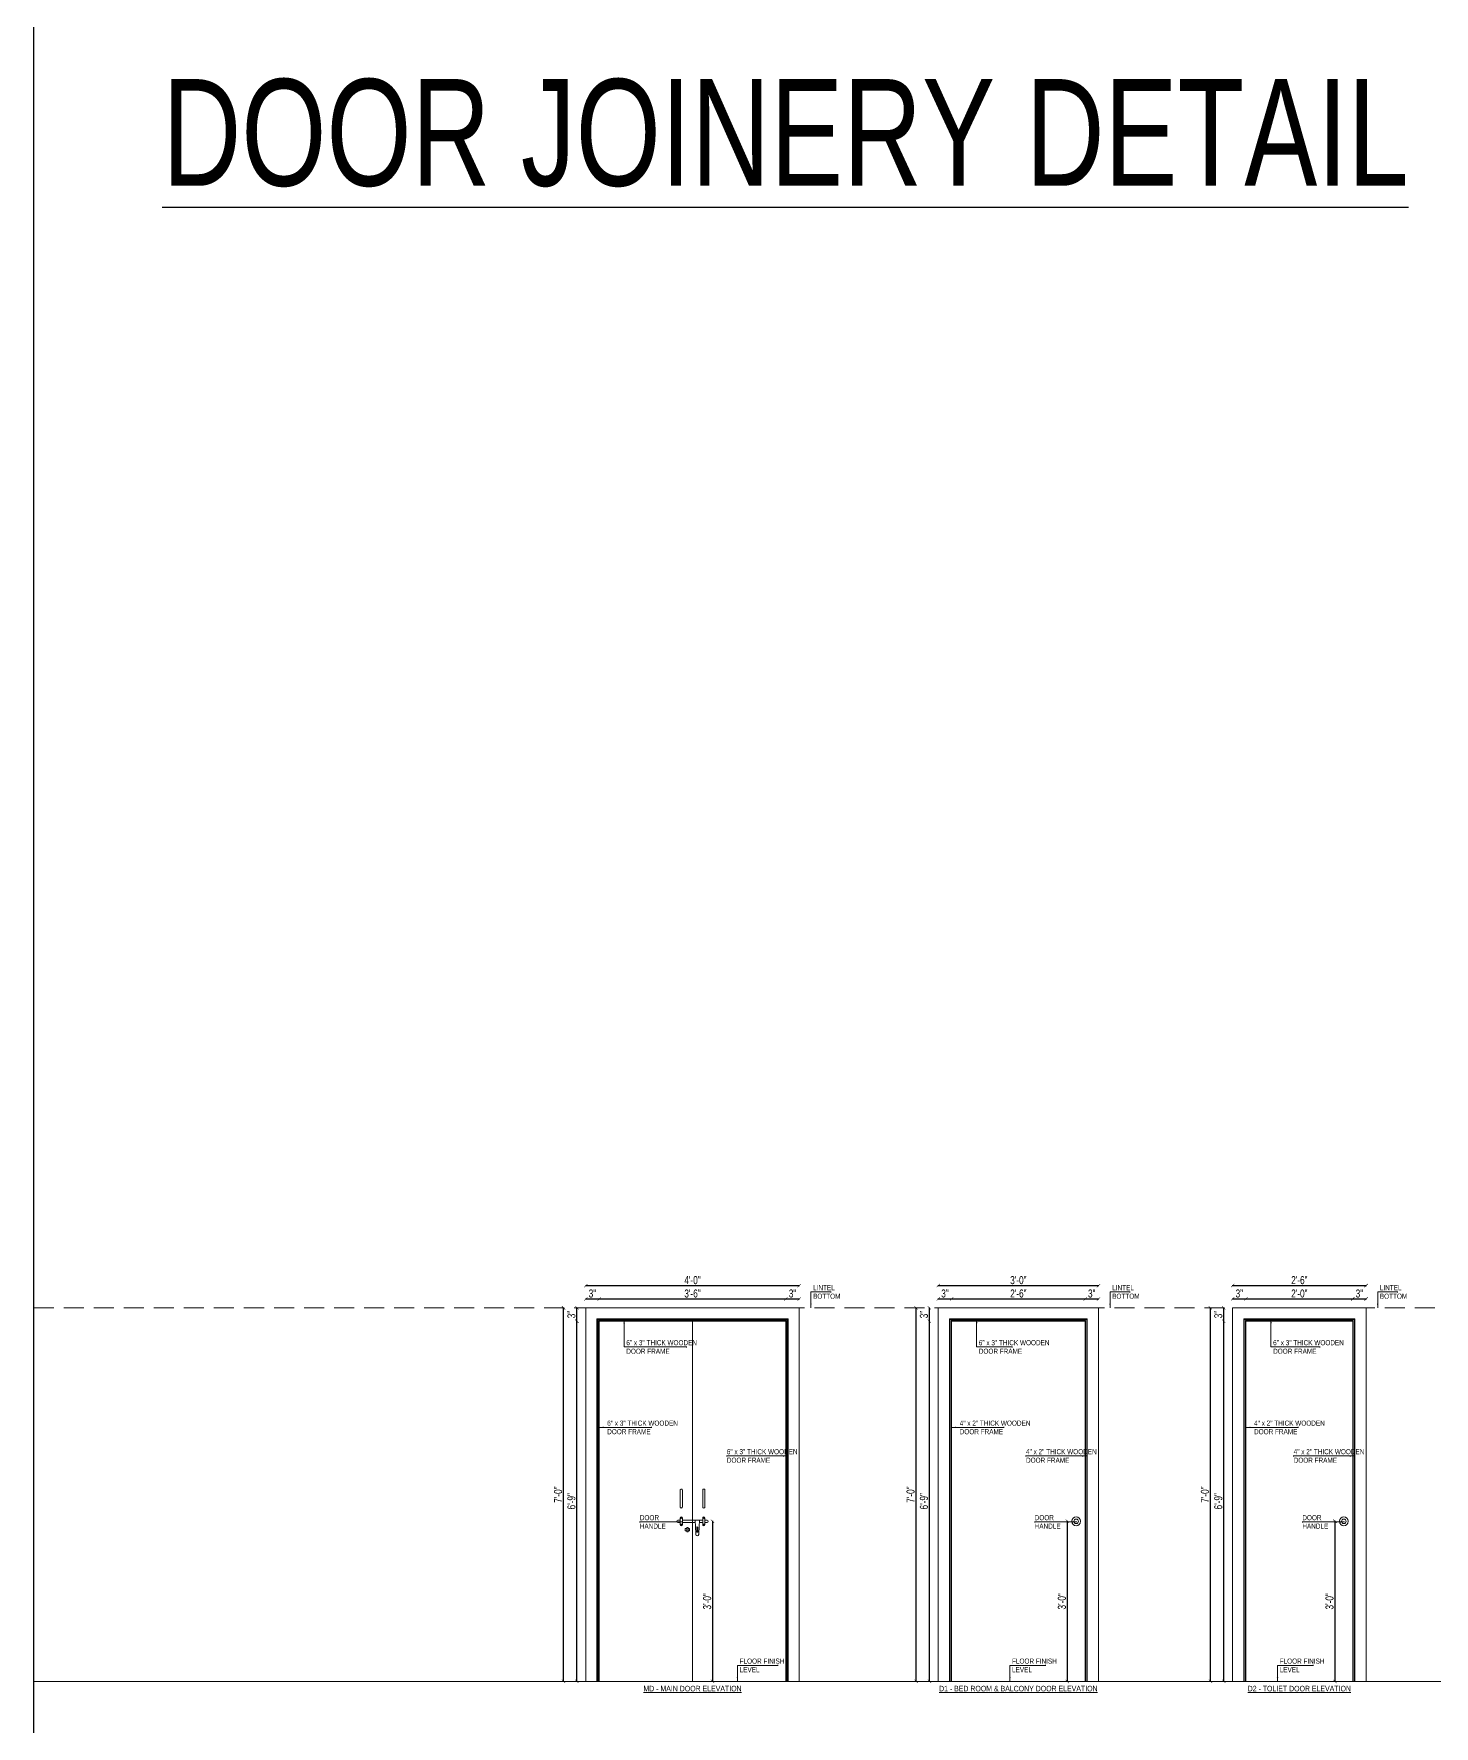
# Model space of a CAD drawing. Header units: inches. Extents: x 3365147 to 3374664, y 1380917 to 1384908.
# Drawn here: x 3372405.9 to 3372720.7, y 1382040.3 to 1382420.9 of the extents above; entities that cross this region are included whole.
import ezdxf

# ---------------------------------------------------------------- set-up
doc = ezdxf.new("R2010")
doc.units = ezdxf.units.IN
doc.header["$LTSCALE"] = 18
doc.header["$MEASUREMENT"] = 0
doc.header["$PDSIZE"] = -1
doc.linetypes.add('CONTINOUS', pattern=[0])
doc.linetypes.add('HIDDEN2', pattern=[0.1875, 0.125, -0.0625])
for name, color, linetype, lineweight in [('DIM-03_BC', 1, 'Continuous', 9), ('DOORS-00_BC', 30, 'Continuous', 18), ('DOORS-SHUTTER_BC', 40, 'Continuous', 9), ('DOORS-THIN_BC', 252, 'Continuous', 5), ('FLOOR FINISHED LEVEL_BC', 1, 'Continuous', 20), ('LINTEL-00_BC', 41, 'HIDDEN2', 13), ('TEXT ARROW_BC', 4, 'Continuous', 13), ('TEXT_BC', 3, 'CONTINOUS', 18), ('TITLE TEXT-01_BC', 1, 'Continuous', 20), ('WALL-00_BC', 7, 'Continuous', 30)]:
    doc.layers.add(name, color=color, linetype=linetype, lineweight=lineweight)
doc.styles.add('BC-TEXT_GENERAL', font='swisscl.ttf')
doc.styles.add('BC-WALL_DIM', font='swisscl.ttf')
doc.styles.add('BC_ROOM _DIM', font='swisscl.ttf')
doc.styles.add('WD Room text', font='swisscl.ttf')
doc.dimstyles.new('BC-RD2', dxfattribs={"dimscale": 0.8, "dimtxt": 6, "dimasz": 2.5, "dimexe": 4.5, "dimexo": 0, "dimgap": 1, "dimtad": 1, "dimdec": 4, "dimzin": 3, "dimdsep": 46, "dimlunit": 4, "dimtxsty": 'BC_ROOM _DIM', "dimblk": 'ARCHTICK', "dimcen": 0.0625, "dimdle": 0.25, "dimse1": 1, "dimse2": 1, "dimclrd": 8, "dimclre": 4, "dimclrt": 256, "dimadec": 0, "dimazin": 0, "dimtfac": 0.5, "dimtdec": 4, "dimtix": 1, "dimtofl": 0, "dimtmove": 2, "dimatfit": 2, "dimfxl": 0, "dimfrac": 1, "dimtolj": 1, "dimtzin": 1, "dimarcsym": 0})
doc.dimstyles.new('WALL DIM-02_BC', dxfattribs={"dimtxt": 4, "dimasz": 2, "dimexe": 4.5, "dimexo": 0, "dimgap": 1, "dimtad": 1, "dimdec": 1, "dimzin": 0, "dimdsep": 46, "dimlunit": 4, "dimtxsty": 'BC-WALL_DIM', "dimblk": 'ARCHTICK', "dimcen": 0.0625, "dimdle": 0.25, "dimse1": 1, "dimse2": 1, "dimclrd": 7, "dimclre": 4, "dimclrt": 256, "dimadec": 0, "dimazin": 0, "dimtfac": 0.5, "dimtdec": 1, "dimtix": 1, "dimtofl": 0, "dimtmove": 2, "dimatfit": 2, "dimfxl": 0, "dimfrac": 1, "dimtolj": 1, "dimtzin": 1, "dimlwd": -1, "dimarcsym": 0})

# ---------------------------------------------------------------- blocks, each defined once
blk = doc.blocks.new('ARCHTICK')
at = {"color": 0, "const_width": 0.15}
blk.add_lwpolyline([(-0.5, -0.5), (0.5, 0.5)], dxfattribs=at)
blk = doc.blocks.new('*D1448')
at = {"layer": 'Defpoints', "color": 0, "transparency": 16777216}
for p in [(3372529.95, 1382134.38), (3372532.95, 1382136.38), (3372532.95, 1382131.38)]:
    blk.add_point(p, dxfattribs=at)
at = {"layer": 'DIM-03_BC', "color": 254, "lineweight": -2, "transparency": 16777216}
blk.add_line((3372529.88, 1382136.38), (3372533.03, 1382136.38), dxfattribs=at)
at = {"layer": 'DIM-03_BC', "color": 254, "lineweight": -2, "transparency": 16777216, "xscale": 0.75, "yscale": 0.75, "zscale": 0.75, "rotation": 180}
blk.add_blockref('ARCHTICK', (3372529.95, 1382136.38), dxfattribs=at)
at = {"layer": 'DIM-03_BC', "color": 254, "lineweight": -2, "transparency": 16777216, "xscale": 0.75, "yscale": 0.75, "zscale": 0.75}
blk.add_blockref('ARCHTICK', (3372532.95, 1382136.38), dxfattribs=at)
at = {"layer": 'DIM-03_BC', "transparency": 16777216, "insert": (3372531.45, 1382137.6), "char_height": 1.8, "attachment_point": 5, "style": 'BC_ROOM _DIM'}
blk.add_mtext('\\A1;3"', dxfattribs=at)
blk = doc.blocks.new('_ArchTick')
at = {"color": 0, "linetype": 'ByBlock', "const_width": 0.15}
blk.add_lwpolyline([(-0.5, -0.5), (0.5, 0.5)], dxfattribs=at)
blk = doc.blocks.new('*D1449')
at = {"layer": 'Defpoints', "color": 0, "transparency": 16777216}
for p in [(3372574.95, 1382136.38), (3372532.95, 1382131.38), (3372574.95, 1382131.38)]:
    blk.add_point(p, dxfattribs=at)
at = {"layer": 'DIM-03_BC', "color": 254, "lineweight": -2, "transparency": 16777216}
blk.add_line((3372532.88, 1382136.38), (3372575.03, 1382136.38), dxfattribs=at)
at = {"layer": 'DIM-03_BC', "color": 254, "lineweight": -2, "transparency": 16777216, "xscale": 0.75, "yscale": 0.75, "zscale": 0.75, "rotation": 180}
blk.add_blockref('ARCHTICK', (3372532.95, 1382136.38), dxfattribs=at)
at = {"layer": 'DIM-03_BC', "color": 254, "lineweight": -2, "transparency": 16777216, "xscale": 0.75, "yscale": 0.75, "zscale": 0.75}
blk.add_blockref('ARCHTICK', (3372574.95, 1382136.38), dxfattribs=at)
at = {"layer": 'DIM-03_BC', "transparency": 16777216, "insert": (3372553.95, 1382137.6), "char_height": 1.8, "attachment_point": 5, "style": 'BC_ROOM _DIM'}
blk.add_mtext('\\A1;3\'-6"', dxfattribs=at)
blk = doc.blocks.new('*D1450')
at = {"layer": 'Defpoints', "color": 0, "transparency": 16777216}
for p in [(3372577.95, 1382136.38), (3372577.95, 1382134.38), (3372574.95, 1382131.38)]:
    blk.add_point(p, dxfattribs=at)
at = {"layer": 'DIM-03_BC', "color": 254, "lineweight": -2, "transparency": 16777216}
blk.add_line((3372574.88, 1382136.38), (3372578.03, 1382136.38), dxfattribs=at)
at = {"layer": 'DIM-03_BC', "color": 254, "lineweight": -2, "transparency": 16777216, "xscale": 0.75, "yscale": 0.75, "zscale": 0.75, "rotation": 180}
blk.add_blockref('ARCHTICK', (3372574.95, 1382136.38), dxfattribs=at)
at = {"layer": 'DIM-03_BC', "color": 254, "lineweight": -2, "transparency": 16777216, "xscale": 0.75, "yscale": 0.75, "zscale": 0.75}
blk.add_blockref('ARCHTICK', (3372577.95, 1382136.38), dxfattribs=at)
at = {"layer": 'DIM-03_BC', "transparency": 16777216, "insert": (3372576.45, 1382137.6), "char_height": 1.8, "attachment_point": 5, "style": 'BC_ROOM _DIM'}
blk.add_mtext('\\A1;3"', dxfattribs=at)
blk = doc.blocks.new('*D1451')
at = {"layer": 'Defpoints', "color": 0, "transparency": 16777216}
for p in [(3372577.95, 1382139.38), (3372529.95, 1382134.38), (3372577.95, 1382134.38)]:
    blk.add_point(p, dxfattribs=at)
at = {"layer": 'DIM-03_BC', "color": 254, "lineweight": -2, "transparency": 16777216}
blk.add_line((3372529.88, 1382139.38), (3372578.03, 1382139.38), dxfattribs=at)
at = {"layer": 'DIM-03_BC', "color": 254, "lineweight": -2, "transparency": 16777216, "xscale": 0.75, "yscale": 0.75, "zscale": 0.75, "rotation": 180}
blk.add_blockref('ARCHTICK', (3372529.95, 1382139.38), dxfattribs=at)
at = {"layer": 'DIM-03_BC', "color": 254, "lineweight": -2, "transparency": 16777216, "xscale": 0.75, "yscale": 0.75, "zscale": 0.75}
blk.add_blockref('ARCHTICK', (3372577.95, 1382139.38), dxfattribs=at)
at = {"layer": 'DIM-03_BC', "transparency": 16777216, "insert": (3372553.95, 1382140.6), "char_height": 1.8, "attachment_point": 5, "style": 'BC_ROOM _DIM'}
blk.add_mtext('\\A1;4\'-0"', dxfattribs=at)
blk = doc.blocks.new('*D1452')
at = {"layer": 'Defpoints', "color": 0, "transparency": 16777216}
for p in [(3372527.95, 1382131.38), (3372532.95, 1382131.38), (3372529.95, 1382050.38)]:
    blk.add_point(p, dxfattribs=at)
at = {"layer": 'DIM-03_BC', "color": 254, "lineweight": -2, "transparency": 16777216}
blk.add_line((3372527.95, 1382050.31), (3372527.95, 1382131.46), dxfattribs=at)
at = {"layer": 'DIM-03_BC', "color": 254, "lineweight": -2, "transparency": 16777216, "xscale": 0.75, "yscale": 0.75, "zscale": 0.75}
for p, rotation in [((3372527.95, 1382131.38), 90), ((3372527.95, 1382050.38), 270)]:
    blk.add_blockref('ARCHTICK', p, dxfattribs=dict(at, rotation=rotation))
at = {"layer": 'DIM-03_BC', "transparency": 16777216, "insert": (3372526.73, 1382090.88), "char_height": 1.8, "attachment_point": 5, "rotation": 90, "style": 'BC_ROOM _DIM'}
blk.add_mtext('\\A1;6\'-9"', dxfattribs=at)
blk = doc.blocks.new('*D1453')
at = {"layer": 'Defpoints', "color": 0, "transparency": 16777216}
for p in [(3372527.95, 1382134.38), (3372529.95, 1382134.38), (3372532.95, 1382131.38)]:
    blk.add_point(p, dxfattribs=at)
at = {"layer": 'DIM-03_BC', "color": 254, "lineweight": -2, "transparency": 16777216}
blk.add_line((3372527.95, 1382131.31), (3372527.95, 1382134.46), dxfattribs=at)
at = {"layer": 'DIM-03_BC', "color": 254, "lineweight": -2, "transparency": 16777216, "xscale": 0.75, "yscale": 0.75, "zscale": 0.75}
for p, rotation in [((3372527.95, 1382134.38), 90), ((3372527.95, 1382131.38), 270)]:
    blk.add_blockref('ARCHTICK', p, dxfattribs=dict(at, rotation=rotation))
at = {"layer": 'DIM-03_BC', "transparency": 16777216, "insert": (3372526.73, 1382132.88), "char_height": 1.8, "attachment_point": 5, "rotation": 90, "style": 'BC_ROOM _DIM'}
blk.add_mtext('\\A1;3"', dxfattribs=at)
blk = doc.blocks.new('*D1454')
at = {"layer": 'Defpoints', "color": 0, "transparency": 16777216}
for p in [(3372524.95, 1382134.38), (3372529.95, 1382134.38), (3372529.95, 1382050.38)]:
    blk.add_point(p, dxfattribs=at)
at = {"layer": 'DIM-03_BC', "color": 254, "lineweight": -2, "transparency": 16777216}
blk.add_line((3372524.95, 1382050.31), (3372524.95, 1382134.46), dxfattribs=at)
at = {"layer": 'DIM-03_BC', "color": 254, "lineweight": -2, "transparency": 16777216, "xscale": 0.75, "yscale": 0.75, "zscale": 0.75}
for p, rotation in [((3372524.95, 1382134.38), 90), ((3372524.95, 1382050.38), 270)]:
    blk.add_blockref('ARCHTICK', p, dxfattribs=dict(at, rotation=rotation))
at = {"layer": 'DIM-03_BC', "transparency": 16777216, "insert": (3372523.73, 1382092.38), "char_height": 1.8, "attachment_point": 5, "rotation": 90, "style": 'BC_ROOM _DIM'}
blk.add_mtext('\\A1;7\'-0"', dxfattribs=at)
blk = doc.blocks.new('*D1470')
at = {"layer": 'Defpoints', "color": 0, "transparency": 16777216}
for p in [(3372609.22, 1382134.38), (3372612.22, 1382136.38), (3372612.22, 1382131.38)]:
    blk.add_point(p, dxfattribs=at)
at = {"layer": 'DIM-03_BC', "color": 254, "lineweight": -2, "transparency": 16777216}
blk.add_line((3372609.14, 1382136.38), (3372612.29, 1382136.38), dxfattribs=at)
at = {"layer": 'DIM-03_BC', "color": 254, "lineweight": -2, "transparency": 16777216, "xscale": 0.75, "yscale": 0.75, "zscale": 0.75, "rotation": 180}
blk.add_blockref('ARCHTICK', (3372609.22, 1382136.38), dxfattribs=at)
at = {"layer": 'DIM-03_BC', "color": 254, "lineweight": -2, "transparency": 16777216, "xscale": 0.75, "yscale": 0.75, "zscale": 0.75}
blk.add_blockref('ARCHTICK', (3372612.22, 1382136.38), dxfattribs=at)
at = {"layer": 'DIM-03_BC', "transparency": 16777216, "insert": (3372610.72, 1382137.6), "char_height": 1.8, "attachment_point": 5, "style": 'BC_ROOM _DIM'}
blk.add_mtext('\\A1;3"', dxfattribs=at)
blk = doc.blocks.new('*D1471')
at = {"layer": 'Defpoints', "color": 0, "transparency": 16777216}
for p in [(3372642.22, 1382136.38), (3372612.22, 1382131.38), (3372642.22, 1382131.38)]:
    blk.add_point(p, dxfattribs=at)
at = {"layer": 'DIM-03_BC', "color": 254, "lineweight": -2, "transparency": 16777216}
blk.add_line((3372612.14, 1382136.38), (3372642.29, 1382136.38), dxfattribs=at)
at = {"layer": 'DIM-03_BC', "color": 254, "lineweight": -2, "transparency": 16777216, "xscale": 0.75, "yscale": 0.75, "zscale": 0.75, "rotation": 180}
blk.add_blockref('ARCHTICK', (3372612.22, 1382136.38), dxfattribs=at)
at = {"layer": 'DIM-03_BC', "color": 254, "lineweight": -2, "transparency": 16777216, "xscale": 0.75, "yscale": 0.75, "zscale": 0.75}
blk.add_blockref('ARCHTICK', (3372642.22, 1382136.38), dxfattribs=at)
at = {"layer": 'DIM-03_BC', "transparency": 16777216, "insert": (3372627.22, 1382137.6), "char_height": 1.8, "attachment_point": 5, "style": 'BC_ROOM _DIM'}
blk.add_mtext('\\A1;2\'-6"', dxfattribs=at)
blk = doc.blocks.new('*D1472')
at = {"layer": 'Defpoints', "color": 0, "transparency": 16777216}
for p in [(3372645.22, 1382136.38), (3372645.22, 1382134.38), (3372642.22, 1382131.38)]:
    blk.add_point(p, dxfattribs=at)
at = {"layer": 'DIM-03_BC', "color": 254, "lineweight": -2, "transparency": 16777216}
blk.add_line((3372642.14, 1382136.38), (3372645.29, 1382136.38), dxfattribs=at)
at = {"layer": 'DIM-03_BC', "color": 254, "lineweight": -2, "transparency": 16777216, "xscale": 0.75, "yscale": 0.75, "zscale": 0.75, "rotation": 180}
blk.add_blockref('ARCHTICK', (3372642.22, 1382136.38), dxfattribs=at)
at = {"layer": 'DIM-03_BC', "color": 254, "lineweight": -2, "transparency": 16777216, "xscale": 0.75, "yscale": 0.75, "zscale": 0.75}
blk.add_blockref('ARCHTICK', (3372645.22, 1382136.38), dxfattribs=at)
at = {"layer": 'DIM-03_BC', "transparency": 16777216, "insert": (3372643.72, 1382137.6), "char_height": 1.8, "attachment_point": 5, "style": 'BC_ROOM _DIM'}
blk.add_mtext('\\A1;3"', dxfattribs=at)
blk = doc.blocks.new('*D1473')
at = {"layer": 'Defpoints', "color": 0, "transparency": 16777216}
for p in [(3372645.22, 1382139.38), (3372609.22, 1382134.38), (3372645.22, 1382134.38)]:
    blk.add_point(p, dxfattribs=at)
at = {"layer": 'DIM-03_BC', "color": 254, "lineweight": -2, "transparency": 16777216}
blk.add_line((3372609.14, 1382139.38), (3372645.29, 1382139.38), dxfattribs=at)
at = {"layer": 'DIM-03_BC', "color": 254, "lineweight": -2, "transparency": 16777216, "xscale": 0.75, "yscale": 0.75, "zscale": 0.75, "rotation": 180}
blk.add_blockref('ARCHTICK', (3372609.22, 1382139.38), dxfattribs=at)
at = {"layer": 'DIM-03_BC', "color": 254, "lineweight": -2, "transparency": 16777216, "xscale": 0.75, "yscale": 0.75, "zscale": 0.75}
blk.add_blockref('ARCHTICK', (3372645.22, 1382139.38), dxfattribs=at)
at = {"layer": 'DIM-03_BC', "transparency": 16777216, "insert": (3372627.22, 1382140.6), "char_height": 1.8, "attachment_point": 5, "style": 'BC_ROOM _DIM'}
blk.add_mtext('\\A1;3\'-0"', dxfattribs=at)
blk = doc.blocks.new('*D1474')
at = {"layer": 'Defpoints', "color": 0, "transparency": 16777216}
for p in [(3372607.22, 1382131.38), (3372612.22, 1382131.38), (3372609.22, 1382050.38)]:
    blk.add_point(p, dxfattribs=at)
at = {"layer": 'DIM-03_BC', "color": 254, "lineweight": -2, "transparency": 16777216}
blk.add_line((3372607.22, 1382050.31), (3372607.22, 1382131.46), dxfattribs=at)
at = {"layer": 'DIM-03_BC', "color": 254, "lineweight": -2, "transparency": 16777216, "xscale": 0.75, "yscale": 0.75, "zscale": 0.75}
for p, rotation in [((3372607.22, 1382131.38), 90), ((3372607.22, 1382050.38), 270)]:
    blk.add_blockref('ARCHTICK', p, dxfattribs=dict(at, rotation=rotation))
at = {"layer": 'DIM-03_BC', "transparency": 16777216, "insert": (3372605.99, 1382090.88), "char_height": 1.8, "attachment_point": 5, "rotation": 90, "style": 'BC_ROOM _DIM'}
blk.add_mtext('\\A1;6\'-9"', dxfattribs=at)
blk = doc.blocks.new('*D1475')
at = {"layer": 'Defpoints', "color": 0, "transparency": 16777216}
for p in [(3372607.22, 1382134.38), (3372609.22, 1382134.38), (3372612.22, 1382131.38)]:
    blk.add_point(p, dxfattribs=at)
at = {"layer": 'DIM-03_BC', "color": 254, "lineweight": -2, "transparency": 16777216}
blk.add_line((3372607.22, 1382131.31), (3372607.22, 1382134.46), dxfattribs=at)
at = {"layer": 'DIM-03_BC', "color": 254, "lineweight": -2, "transparency": 16777216, "xscale": 0.75, "yscale": 0.75, "zscale": 0.75}
for p, rotation in [((3372607.22, 1382134.38), 90), ((3372607.22, 1382131.38), 270)]:
    blk.add_blockref('ARCHTICK', p, dxfattribs=dict(at, rotation=rotation))
at = {"layer": 'DIM-03_BC', "transparency": 16777216, "insert": (3372605.99, 1382132.88), "char_height": 1.8, "attachment_point": 5, "rotation": 90, "style": 'BC_ROOM _DIM'}
blk.add_mtext('\\A1;3"', dxfattribs=at)
blk = doc.blocks.new('*D1476')
at = {"layer": 'Defpoints', "color": 0, "transparency": 16777216}
for p in [(3372604.22, 1382134.38), (3372609.22, 1382134.38), (3372609.22, 1382050.38)]:
    blk.add_point(p, dxfattribs=at)
at = {"layer": 'DIM-03_BC', "color": 254, "lineweight": -2, "transparency": 16777216}
blk.add_line((3372604.22, 1382050.31), (3372604.22, 1382134.46), dxfattribs=at)
at = {"layer": 'DIM-03_BC', "color": 254, "lineweight": -2, "transparency": 16777216, "xscale": 0.75, "yscale": 0.75, "zscale": 0.75}
for p, rotation in [((3372604.22, 1382134.38), 90), ((3372604.22, 1382050.38), 270)]:
    blk.add_blockref('ARCHTICK', p, dxfattribs=dict(at, rotation=rotation))
at = {"layer": 'DIM-03_BC', "transparency": 16777216, "insert": (3372602.99, 1382092.38), "char_height": 1.8, "attachment_point": 5, "rotation": 90, "style": 'BC_ROOM _DIM'}
blk.add_mtext('\\A1;7\'-0"', dxfattribs=at)
blk = doc.blocks.new('*D1460')
at = {"layer": 'Defpoints', "color": 0, "transparency": 16777216}
for p in [(3372675.4, 1382134.38), (3372678.4, 1382136.38), (3372678.4, 1382131.38)]:
    blk.add_point(p, dxfattribs=at)
at = {"layer": 'DIM-03_BC', "color": 254, "lineweight": -2, "transparency": 16777216}
blk.add_line((3372675.32, 1382136.38), (3372678.47, 1382136.38), dxfattribs=at)
at = {"layer": 'DIM-03_BC', "color": 254, "lineweight": -2, "transparency": 16777216, "xscale": 0.75, "yscale": 0.75, "zscale": 0.75, "rotation": 180}
blk.add_blockref('ARCHTICK', (3372675.4, 1382136.38), dxfattribs=at)
at = {"layer": 'DIM-03_BC', "color": 254, "lineweight": -2, "transparency": 16777216, "xscale": 0.75, "yscale": 0.75, "zscale": 0.75}
blk.add_blockref('ARCHTICK', (3372678.4, 1382136.38), dxfattribs=at)
at = {"layer": 'DIM-03_BC', "transparency": 16777216, "insert": (3372676.9, 1382137.6), "char_height": 1.8, "attachment_point": 5, "style": 'BC_ROOM _DIM'}
blk.add_mtext('\\A1;3"', dxfattribs=at)
blk = doc.blocks.new('*D1461')
at = {"layer": 'Defpoints', "color": 0, "transparency": 16777216}
for p in [(3372702.4, 1382136.38), (3372678.4, 1382131.38), (3372702.4, 1382131.38)]:
    blk.add_point(p, dxfattribs=at)
at = {"layer": 'DIM-03_BC', "color": 254, "lineweight": -2, "transparency": 16777216}
blk.add_line((3372678.32, 1382136.38), (3372702.47, 1382136.38), dxfattribs=at)
at = {"layer": 'DIM-03_BC', "color": 254, "lineweight": -2, "transparency": 16777216, "xscale": 0.75, "yscale": 0.75, "zscale": 0.75, "rotation": 180}
blk.add_blockref('ARCHTICK', (3372678.4, 1382136.38), dxfattribs=at)
at = {"layer": 'DIM-03_BC', "color": 254, "lineweight": -2, "transparency": 16777216, "xscale": 0.75, "yscale": 0.75, "zscale": 0.75}
blk.add_blockref('ARCHTICK', (3372702.4, 1382136.38), dxfattribs=at)
at = {"layer": 'DIM-03_BC', "transparency": 16777216, "insert": (3372690.4, 1382137.6), "char_height": 1.8, "attachment_point": 5, "style": 'BC_ROOM _DIM'}
blk.add_mtext('\\A1;2\'-0"', dxfattribs=at)
blk = doc.blocks.new('*D1462')
at = {"layer": 'Defpoints', "color": 0, "transparency": 16777216}
for p in [(3372705.4, 1382136.38), (3372705.4, 1382134.38), (3372702.4, 1382131.38)]:
    blk.add_point(p, dxfattribs=at)
at = {"layer": 'DIM-03_BC', "color": 254, "lineweight": -2, "transparency": 16777216}
blk.add_line((3372702.32, 1382136.38), (3372705.47, 1382136.38), dxfattribs=at)
at = {"layer": 'DIM-03_BC', "color": 254, "lineweight": -2, "transparency": 16777216, "xscale": 0.75, "yscale": 0.75, "zscale": 0.75, "rotation": 180}
blk.add_blockref('ARCHTICK', (3372702.4, 1382136.38), dxfattribs=at)
at = {"layer": 'DIM-03_BC', "color": 254, "lineweight": -2, "transparency": 16777216, "xscale": 0.75, "yscale": 0.75, "zscale": 0.75}
blk.add_blockref('ARCHTICK', (3372705.4, 1382136.38), dxfattribs=at)
at = {"layer": 'DIM-03_BC', "transparency": 16777216, "insert": (3372703.9, 1382137.6), "char_height": 1.8, "attachment_point": 5, "style": 'BC_ROOM _DIM'}
blk.add_mtext('\\A1;3"', dxfattribs=at)
blk = doc.blocks.new('*D1463')
at = {"layer": 'Defpoints', "color": 0, "transparency": 16777216}
for p in [(3372705.4, 1382139.38), (3372675.4, 1382134.38), (3372705.4, 1382134.38)]:
    blk.add_point(p, dxfattribs=at)
at = {"layer": 'DIM-03_BC', "color": 254, "lineweight": -2, "transparency": 16777216}
blk.add_line((3372675.32, 1382139.38), (3372705.47, 1382139.38), dxfattribs=at)
at = {"layer": 'DIM-03_BC', "color": 254, "lineweight": -2, "transparency": 16777216, "xscale": 0.75, "yscale": 0.75, "zscale": 0.75, "rotation": 180}
blk.add_blockref('ARCHTICK', (3372675.4, 1382139.38), dxfattribs=at)
at = {"layer": 'DIM-03_BC', "color": 254, "lineweight": -2, "transparency": 16777216, "xscale": 0.75, "yscale": 0.75, "zscale": 0.75}
blk.add_blockref('ARCHTICK', (3372705.4, 1382139.38), dxfattribs=at)
at = {"layer": 'DIM-03_BC', "transparency": 16777216, "insert": (3372690.4, 1382140.6), "char_height": 1.8, "attachment_point": 5, "style": 'BC_ROOM _DIM'}
blk.add_mtext('\\A1;2\'-6"', dxfattribs=at)
blk = doc.blocks.new('*D1464')
at = {"layer": 'Defpoints', "color": 0, "transparency": 16777216}
for p in [(3372673.4, 1382131.38), (3372678.4, 1382131.38), (3372675.4, 1382050.38)]:
    blk.add_point(p, dxfattribs=at)
at = {"layer": 'DIM-03_BC', "color": 254, "lineweight": -2, "transparency": 16777216}
blk.add_line((3372673.4, 1382050.31), (3372673.4, 1382131.46), dxfattribs=at)
at = {"layer": 'DIM-03_BC', "color": 254, "lineweight": -2, "transparency": 16777216, "xscale": 0.75, "yscale": 0.75, "zscale": 0.75}
for p, rotation in [((3372673.4, 1382131.38), 90), ((3372673.4, 1382050.38), 270)]:
    blk.add_blockref('ARCHTICK', p, dxfattribs=dict(at, rotation=rotation))
at = {"layer": 'DIM-03_BC', "transparency": 16777216, "insert": (3372672.18, 1382090.88), "char_height": 1.8, "attachment_point": 5, "rotation": 90, "style": 'BC_ROOM _DIM'}
blk.add_mtext('\\A1;6\'-9"', dxfattribs=at)
blk = doc.blocks.new('*D1465')
at = {"layer": 'Defpoints', "color": 0, "transparency": 16777216}
for p in [(3372673.4, 1382134.38), (3372675.4, 1382134.38), (3372678.4, 1382131.38)]:
    blk.add_point(p, dxfattribs=at)
at = {"layer": 'DIM-03_BC', "color": 254, "lineweight": -2, "transparency": 16777216}
blk.add_line((3372673.4, 1382131.31), (3372673.4, 1382134.46), dxfattribs=at)
at = {"layer": 'DIM-03_BC', "color": 254, "lineweight": -2, "transparency": 16777216, "xscale": 0.75, "yscale": 0.75, "zscale": 0.75}
for p, rotation in [((3372673.4, 1382134.38), 90), ((3372673.4, 1382131.38), 270)]:
    blk.add_blockref('ARCHTICK', p, dxfattribs=dict(at, rotation=rotation))
at = {"layer": 'DIM-03_BC', "transparency": 16777216, "insert": (3372672.18, 1382132.88), "char_height": 1.8, "attachment_point": 5, "rotation": 90, "style": 'BC_ROOM _DIM'}
blk.add_mtext('\\A1;3"', dxfattribs=at)
blk = doc.blocks.new('*D1466')
at = {"layer": 'Defpoints', "color": 0, "transparency": 16777216}
for p in [(3372670.4, 1382134.38), (3372675.4, 1382134.38), (3372675.4, 1382050.38)]:
    blk.add_point(p, dxfattribs=at)
at = {"layer": 'DIM-03_BC', "color": 254, "lineweight": -2, "transparency": 16777216}
blk.add_line((3372670.4, 1382050.31), (3372670.4, 1382134.46), dxfattribs=at)
at = {"layer": 'DIM-03_BC', "color": 254, "lineweight": -2, "transparency": 16777216, "xscale": 0.75, "yscale": 0.75, "zscale": 0.75}
for p, rotation in [((3372670.4, 1382134.38), 90), ((3372670.4, 1382050.38), 270)]:
    blk.add_blockref('ARCHTICK', p, dxfattribs=dict(at, rotation=rotation))
at = {"layer": 'DIM-03_BC', "transparency": 16777216, "insert": (3372669.18, 1382092.38), "char_height": 1.8, "attachment_point": 5, "rotation": 90, "style": 'BC_ROOM _DIM'}
blk.add_mtext('\\A1;7\'-0"', dxfattribs=at)
blk = doc.blocks.new('*D1484')
at = {"layer": 'Defpoints', "color": 0, "transparency": 16777216}
for p in [(3372700.4, 1382086.38), (3372698.41, 1382050.38), (3372700.4, 1382050.38)]:
    blk.add_point(p, dxfattribs=at)
at = {"layer": 'DIM-03_BC', "color": 254, "lineweight": -2, "transparency": 16777216}
blk.add_line((3372698.41, 1382086.46), (3372698.41, 1382050.31), dxfattribs=at)
at = {"layer": 'DIM-03_BC', "color": 254, "lineweight": -2, "transparency": 16777216, "xscale": 0.75, "yscale": 0.75, "zscale": 0.75}
for p, rotation in [((3372698.41, 1382086.38), 90), ((3372698.41, 1382050.38), 270)]:
    blk.add_blockref('ARCHTICK', p, dxfattribs=dict(at, rotation=rotation))
at = {"layer": 'DIM-03_BC', "transparency": 16777216, "insert": (3372697.19, 1382068.38), "char_height": 1.8, "attachment_point": 5, "rotation": 90, "style": 'BC_ROOM _DIM'}
blk.add_mtext('\\A1;3\'-0"', dxfattribs=at)
blk = doc.blocks.new('*D1477')
at = {"layer": 'Defpoints', "color": 0, "transparency": 16777216}
for p in [(3372640.22, 1382086.38), (3372638.23, 1382050.38), (3372640.22, 1382050.38)]:
    blk.add_point(p, dxfattribs=at)
at = {"layer": 'DIM-03_BC', "color": 254, "lineweight": -2, "transparency": 16777216}
blk.add_line((3372638.23, 1382086.46), (3372638.23, 1382050.31), dxfattribs=at)
at = {"layer": 'DIM-03_BC', "color": 254, "lineweight": -2, "transparency": 16777216, "xscale": 0.75, "yscale": 0.75, "zscale": 0.75}
for p, rotation in [((3372638.23, 1382086.38), 90), ((3372638.23, 1382050.38), 270)]:
    blk.add_blockref('ARCHTICK', p, dxfattribs=dict(at, rotation=rotation))
at = {"layer": 'DIM-03_BC', "transparency": 16777216, "insert": (3372637.01, 1382068.38), "char_height": 1.8, "attachment_point": 5, "rotation": 90, "style": 'BC_ROOM _DIM'}
blk.add_mtext('\\A1;3\'-0"', dxfattribs=at)
blk = doc.blocks.new('*D1478')
at = {"layer": 'Defpoints', "color": 0, "transparency": 16777216}
for p in [(3372556.49, 1382086.38), (3372556.49, 1382050.38), (3372558.47, 1382050.38)]:
    blk.add_point(p, dxfattribs=at)
at = {"layer": 'DIM-03_BC', "color": 254, "lineweight": -2, "transparency": 16777216}
blk.add_line((3372558.47, 1382086.46), (3372558.47, 1382050.31), dxfattribs=at)
at = {"layer": 'DIM-03_BC', "color": 254, "lineweight": -2, "transparency": 16777216, "xscale": 0.75, "yscale": 0.75, "zscale": 0.75}
for p, rotation in [((3372558.47, 1382086.38), 90), ((3372558.47, 1382050.38), 270)]:
    blk.add_blockref('ARCHTICK', p, dxfattribs=dict(at, rotation=rotation))
at = {"layer": 'DIM-03_BC', "transparency": 16777216, "insert": (3372557.25, 1382068.38), "char_height": 1.8, "attachment_point": 5, "rotation": 90, "style": 'BC_ROOM _DIM'}
blk.add_mtext('\\A1;3\'-0"', dxfattribs=at)

msp = doc.modelspace()

# ---------------------------------------------------------------- linework, layer by layer
at = {"layer": 'DOORS-00_BC', "transparency": 33554687}
for p, q in [((3372529.95479, 1382050.38067), (3372529.95479, 1382134.38067)), ((3372529.95479, 1382134.38067), (3372577.95479, 1382134.38067)), ((3372577.95479, 1382050.38067), (3372577.95479, 1382134.38067)), ((3372609.21531, 1382050.38067), (3372609.21531, 1382134.38067)), ((3372609.21531, 1382134.38067), (3372645.21531, 1382134.38067)), ((3372645.21531, 1382050.38067), (3372645.21531, 1382134.38067)), ((3372675.39805, 1382050.38067), (3372675.39805, 1382134.38067)), ((3372675.39805, 1382134.38067), (3372705.39805, 1382134.38067)), ((3372705.39805, 1382050.38067), (3372705.39805, 1382134.38067)), ((3372532.45479, 1382050.38067), (3372532.45479, 1382131.88067)), ((3372532.45479, 1382131.88067), (3372575.45479, 1382131.88067)), ((3372575.45479, 1382050.38067), (3372575.45479, 1382131.88067)), ((3372611.71531, 1382050.38067), (3372611.71531, 1382131.88067)), ((3372611.71531, 1382131.88067), (3372642.71531, 1382131.88067)), ((3372642.71531, 1382050.38067), (3372642.71531, 1382131.88067)), ((3372677.89805, 1382050.38067), (3372677.89805, 1382131.88067)), ((3372677.89805, 1382131.88067), (3372702.89805, 1382131.88067)), ((3372702.89805, 1382050.38067), (3372702.89805, 1382131.88067))]:
    msp.add_line(p, q, dxfattribs=at)
at = {"layer": 'DOORS-SHUTTER_BC', "transparency": 33554687}
for p, q in [((3372532.95479, 1382050.38067), (3372532.95479, 1382131.38067)), ((3372532.95479, 1382131.38067), (3372574.95479, 1382131.38067)), ((3372553.95479, 1382131.38067), (3372553.95479, 1382050.38067)), ((3372574.95479, 1382050.38067), (3372574.95479, 1382131.38067)), ((3372612.21531, 1382050.38067), (3372612.21531, 1382131.38067)), ((3372612.21531, 1382131.38067), (3372642.21531, 1382131.38067)), ((3372642.21531, 1382050.38067), (3372642.21531, 1382131.38067)), ((3372678.39805, 1382050.38067), (3372678.39805, 1382131.38067)), ((3372678.39805, 1382131.38067), (3372702.39805, 1382131.38067)), ((3372702.39805, 1382050.38067), (3372702.39805, 1382131.38067)), ((3372550.67354, 1382086.63067), (3372551.17354, 1382086.63067)), ((3372551.17354, 1382086.13067), (3372550.67354, 1382086.13067)), ((3372551.17354, 1382085.63067), (3372551.17354, 1382087.13067)), ((3372551.67354, 1382087.13067), (3372551.67354, 1382085.63067)), ((3372551.67354, 1382086.63067), (3372556.23604, 1382086.63067)), ((3372554.52927, 1382086.13067), (3372551.67354, 1382086.13067)), ((3372554.67927, 1382083.63067), (3372554.52927, 1382086.63067)), ((3372555.52927, 1382086.63067), (3372555.37927, 1382083.63067)), ((3372556.23604, 1382086.13067), (3372555.52927, 1382086.13067)), ((3372556.23604, 1382087.13067), (3372556.23604, 1382085.63067)), ((3372556.73604, 1382085.63067), (3372556.73604, 1382087.13067)), ((3372556.73604, 1382086.63067), (3372557.23604, 1382086.63067)), ((3372557.23604, 1382086.13067), (3372556.73604, 1382086.13067))]:
    msp.add_line(p, q, dxfattribs=at)
for points in [[(3372551.17354, 1382093.37343), (3372551.17354, 1382089.61258)], [(3372551.67349, 1382089.61257), (3372551.67349, 1382093.37345)], [(3372556.2361, 1382089.61257), (3372556.2361, 1382093.37345)], [(3372556.73604, 1382093.37343), (3372556.73604, 1382089.61258)], [(3372552.69303, 1382084.25317), (3372552.33053, 1382084.25317), (3372552.33053, 1382084.75317), (3372552.69303, 1382084.75317)], [(3372552.94303, 1382084.75317), (3372553.30553, 1382084.75317), (3372553.30553, 1382084.25317), (3372552.94303, 1382084.25317)], [(3372554.90088, 1382084.03253), (3372554.90088, 1382084.97381)], [(3372555.15088, 1382084.97381), (3372555.15088, 1382084.03253)]]:
    msp.add_lwpolyline(points, dxfattribs=at)
msp.add_lwpolyline([(3372552.94303, 1382084.97381), (3372552.94303, 1382083.99881), (3372552.69303, 1382083.99881), (3372552.69303, 1382084.97381)], close=True, dxfattribs=at)
for centre, radius in [((3372551.42354, 1382087.13067), 0.10642), ((3372551.42354, 1382085.63067), 0.10642), ((3372556.48604, 1382087.13067), 0.10642), ((3372556.48604, 1382085.63067), 0.10642), ((3372640.21531, 1382086.38067), 1), ((3372640.21531, 1382086.38067), 0.5), ((3372700.39805, 1382086.38067), 1), ((3372700.39805, 1382086.38067), 0.5)]:
    msp.add_circle(centre, radius, dxfattribs=at)
for centre, radius, start, end in [((3372551.42351, 1382093.37343), 0.24997, 359.9965028, 180), ((3372556.48607, 1382093.37343), 0.24997, 0, 180.0034972), ((3372551.42351, 1382089.61258), 0.24997, 180, 0.0034972), ((3372556.48607, 1382089.61258), 0.24997, 179.9965028, 0), ((3372550.67354, 1382086.38067), 0.25, 90, 270), ((3372551.42354, 1382087.13067), 0.25, 0, 180), ((3372551.42354, 1382085.63067), 0.25, 180, 0), ((3372555.02588, 1382084.97381), 0.125, 0, 180), ((3372556.48604, 1382087.13067), 0.25, 0, 180), ((3372556.48604, 1382085.63067), 0.25, 180, 0), ((3372557.23604, 1382086.38067), 0.25, 270, 90), ((3372555.02927, 1382083.50317), 0.3725, 159.9840404, 20.0159596), ((3372555.02588, 1382084.03253), 0.125, 180, 0)]:
    msp.add_arc(centre, radius, start, end, dxfattribs=at)
at = {"layer": 'DOORS-THIN_BC', "transparency": 33554687}
for p, q in [((3372532.57979, 1382131.75567), (3372575.32979, 1382131.75567)), ((3372532.57979, 1382050.38067), (3372532.57979, 1382131.75567)), ((3372532.82979, 1382131.50567), (3372575.07979, 1382131.50567)), ((3372532.82979, 1382050.38067), (3372532.82979, 1382131.50567)), ((3372575.07979, 1382050.38067), (3372575.07979, 1382131.50567)), ((3372575.32979, 1382050.38067), (3372575.32979, 1382131.75567)), ((3372611.84031, 1382131.75567), (3372642.59031, 1382131.75567)), ((3372611.84031, 1382050.38067), (3372611.84031, 1382131.75567)), ((3372612.09031, 1382131.50567), (3372642.34031, 1382131.50567)), ((3372612.09031, 1382050.38067), (3372612.09031, 1382131.50567)), ((3372642.34031, 1382050.38067), (3372642.34031, 1382131.50567)), ((3372642.59031, 1382050.38067), (3372642.59031, 1382131.75567)), ((3372678.02305, 1382131.75567), (3372702.77305, 1382131.75567)), ((3372678.02305, 1382050.38067), (3372678.02305, 1382131.75567)), ((3372678.27305, 1382131.50567), (3372702.52305, 1382131.50567)), ((3372678.27305, 1382050.38067), (3372678.27305, 1382131.50567)), ((3372702.52305, 1382050.38067), (3372702.52305, 1382131.50567)), ((3372702.77305, 1382050.38067), (3372702.77305, 1382131.75567))]:
    msp.add_line(p, q, dxfattribs=at)
at = {"layer": 'FLOOR FINISHED LEVEL_BC', "transparency": 33554687}
msp.add_line((3372405.85391, 1382050.38067), (3372970.44923, 1382050.38067), dxfattribs=at)
at = {"layer": 'LINTEL-00_BC', "ltscale": 2, "transparency": 33554687}
msp.add_line((3372405.85391, 1382134.38067), (3372970.44919, 1382134.38067), dxfattribs=at)
at = {"layer": 'TEXT ARROW_BC', "transparency": 33554687}
for p, q in [((3372585.02826, 1382137.85355), (3372585.02826, 1382138.05355)), ((3372652.28877, 1382137.85355), (3372652.28877, 1382138.05355)), ((3372712.47152, 1382137.85355), (3372712.47152, 1382138.05355)), ((3372552.5831, 1382125.47816), (3372552.5831, 1382125.67816)), ((3372625.84361, 1382125.47816), (3372625.84361, 1382125.67816)), ((3372695.02636, 1382125.47816), (3372695.02636, 1382125.67816)), ((3372544.72267, 1382107.38684), (3372544.72267, 1382107.58684)), ((3372623.98319, 1382107.38684), (3372623.98319, 1382107.58684)), ((3372690.16593, 1382107.38684), (3372690.16593, 1382107.58684)), ((3372561.67581, 1382100.96796), (3372561.67581, 1382101.16796)), ((3372628.93633, 1382100.96796), (3372628.93633, 1382101.16796)), ((3372689.11907, 1382100.96796), (3372689.11907, 1382101.16796)), ((3372542.10468, 1382086.14384), (3372542.10468, 1382086.34384)), ((3372630.8879, 1382086.14384), (3372630.8879, 1382086.34384)), ((3372691.07065, 1382086.14384), (3372691.07065, 1382086.34384)), ((3372573.10877, 1382053.8784), (3372573.10877, 1382054.0784)), ((3372633.31438, 1382053.8784), (3372633.31438, 1382054.0784)), ((3372693.49713, 1382053.8784), (3372693.49713, 1382054.0784))]:
    msp.add_line(p, q, dxfattribs=at)
at = {"layer": 'WALL-00_BC'}
msp.add_lwpolyline([(3373535.04435, 1380917.04081), (3372405.85396, 1380917.04073), (3372405.85386, 1382430.68243), (3373535.04425, 1382430.6825)], close=True, dxfattribs=at)

# ---------------------------------------------------------------- texts
at = {"layer": 'Defpoints', "insert": (3372434.73493, 1382398.5303), "char_height": 24, "attachment_point": 4, "style": 'WD Room text'}
msp.add_mtext('{\\LDOOR JOINERY DETAIL }', dxfattribs=at)
at = {"layer": 'TEXT_BC', "transparency": 33554687, "char_height": 1.15, "attachment_point": 4, "style": 'BC-TEXT_GENERAL'}
for s, insert in [('\\A1;LINTEL\\PBOTTOM ', (3372581.05902, 1382137.95355)), ('\\A1;LINTEL\\PBOTTOM ', (3372648.31953, 1382137.95355)), ('\\A1;LINTEL\\PBOTTOM ', (3372708.50228, 1382137.95355)), ('\\A1;6" x 3" THICK WOODEN \\PDOOR FRAME', (3372539.06354, 1382125.57816)), ('\\A1;6" x 3" THICK WOODEN \\PDOOR FRAME', (3372618.32406, 1382125.57816)), ('\\A1;6" x 3" THICK WOODEN \\PDOOR FRAME', (3372684.50681, 1382125.57816)), ('\\A1;6" x 3" THICK WOODEN \\PDOOR FRAME', (3372534.77108, 1382107.48684)), ('\\A1;4" x 2" THICK WOODEN \\PDOOR FRAME', (3372614.03159, 1382107.48684)), ('\\A1;4" x 2" THICK WOODEN \\PDOOR FRAME', (3372680.21434, 1382107.48684)), ('\\A1;6" x 3" THICK WOODEN \\PDOOR FRAME', (3372561.67581, 1382101.06796)), ('\\A1;4" x 2" THICK WOODEN \\PDOOR FRAME', (3372628.93633, 1382101.06796)), ('\\A1;4" x 2" THICK WOODEN \\PDOOR FRAME', (3372689.11907, 1382101.06796)), ('\\A1;DOOR\\PHANDLE ', (3372542.10468, 1382086.24384)), ('\\A1;DOOR\\PHANDLE ', (3372630.8879, 1382086.24384)), ('\\A1;DOOR\\PHANDLE ', (3372691.07065, 1382086.24384)), ('\\A1;FLOOR FINISH\\PLEVEL ', (3372564.54518, 1382053.9784)), ('\\A1;FLOOR FINISH\\PLEVEL ', (3372625.79483, 1382053.9784)), ('\\A1;FLOOR FINISH\\PLEVEL ', (3372685.97758, 1382053.9784))]:
    msp.add_mtext(s, dxfattribs=dict(at, insert=insert))
at = {"layer": 'TITLE TEXT-01_BC', "transparency": 33554687, "char_height": 1.25, "attachment_point": 2, "style": 'BC-TEXT_GENERAL'}
for s, insert in [('{\\LMD - MAIN DOOR ELEVATION}', (3372553.95479, 1382049.38067)), ('{\\LD1 - BED ROOM & BALCONY DOOR ELEVATION}', (3372627.21531, 1382049.38067)), ('{\\LD2 - TOLIET DOOR ELEVATION}', (3372690.39805, 1382049.38067))]:
    msp.add_mtext(s, dxfattribs=dict(at, insert=insert))

# ---------------------------------------------------------------- dimensions: what is measured, and where the dimension line sits
at = {"layer": 'DIM-03_BC', "transparency": 33554687}
for base, p1, p2, picture, middle in [((3372577.95479, 1382139.38067), (3372529.95479, 1382134.38067), (3372577.95479, 1382134.38067), '*D1451', (3372553.95479, 1382140.60249)), ((3372645.21531, 1382139.38067), (3372609.21531, 1382134.38067), (3372645.21531, 1382134.38067), '*D1473', (3372627.21531, 1382140.60367)), ((3372705.39805, 1382139.38067), (3372675.39805, 1382134.38067), (3372705.39805, 1382134.38067), '*D1463', (3372690.39805, 1382140.60249)), ((3372532.95479, 1382136.38067), (3372529.95479, 1382134.38067), (3372532.95479, 1382131.38067), '*D1448', (3372531.45479, 1382137.60249)), ((3372574.95479, 1382136.38067), (3372532.95479, 1382131.38067), (3372574.95479, 1382131.38067), '*D1449', (3372553.95479, 1382137.60367)), ((3372577.95479, 1382136.38067), (3372574.95479, 1382131.38067), (3372577.95479, 1382134.38067), '*D1450', (3372576.45479, 1382137.60249)), ((3372612.21531, 1382136.38067), (3372609.21531, 1382134.38067), (3372612.21531, 1382131.38067), '*D1470', (3372610.71531, 1382137.60249)), ((3372642.21531, 1382136.38067), (3372612.21531, 1382131.38067), (3372642.21531, 1382131.38067), '*D1471', (3372627.21531, 1382137.60249)), ((3372645.21531, 1382136.38067), (3372642.21531, 1382131.38067), (3372645.21531, 1382134.38067), '*D1472', (3372643.71531, 1382137.60249)), ((3372678.39805, 1382136.38067), (3372675.39805, 1382134.38067), (3372678.39805, 1382131.38067), '*D1460', (3372676.89805, 1382137.60249)), ((3372702.39805, 1382136.38067), (3372678.39805, 1382131.38067), (3372702.39805, 1382131.38067), '*D1461', (3372690.39805, 1382137.60249)), ((3372705.39805, 1382136.38067), (3372702.39805, 1382131.38067), (3372705.39805, 1382134.38067), '*D1462', (3372703.89805, 1382137.60249))]:
    dim = msp.add_linear_dim(base=base, p1=p1, p2=p2, dimstyle='BC-RD2', override={"dimscale": 0.3, "dimdec": 2, "dimpost": '\\X', "dimclrd": 254, "dimtofl": 1}, dxfattribs=at)
    dim.commit()
    dim.dimension.update_dxf_attribs({"geometry": picture, "text_midpoint": middle})
for base, p1, p2, picture, middle in [((3372524.95479, 1382134.38067), (3372529.95479, 1382050.38067), (3372529.95479, 1382134.38067), '*D1454', (3372523.73297, 1382092.38067)), ((3372527.95479, 1382134.38067), (3372532.95479, 1382131.38067), (3372529.95479, 1382134.38067), '*D1453', (3372526.73297, 1382132.88067)), ((3372604.21531, 1382134.38067), (3372609.21531, 1382050.38067), (3372609.21531, 1382134.38067), '*D1476', (3372602.99348, 1382092.38067)), ((3372607.21531, 1382134.38067), (3372612.21531, 1382131.38067), (3372609.21531, 1382134.38067), '*D1475', (3372605.99348, 1382132.88067)), ((3372670.39805, 1382134.38067), (3372675.39805, 1382050.38067), (3372675.39805, 1382134.38067), '*D1466', (3372669.17623, 1382092.38067)), ((3372673.39805, 1382134.38067), (3372678.39805, 1382131.38067), (3372675.39805, 1382134.38067), '*D1465', (3372672.17623, 1382132.88067)), ((3372527.95479, 1382131.38067), (3372529.95479, 1382050.38067), (3372532.95479, 1382131.38067), '*D1452', (3372526.73297, 1382090.88067)), ((3372607.21531, 1382131.38067), (3372609.21531, 1382050.38067), (3372612.21531, 1382131.38067), '*D1474', (3372605.99348, 1382090.88067)), ((3372673.39805, 1382131.38067), (3372675.39805, 1382050.38067), (3372678.39805, 1382131.38067), '*D1464', (3372672.17623, 1382090.88067)), ((3372558.46962, 1382050.38067), (3372556.48604, 1382086.38067), (3372556.48604, 1382050.38067), '*D1478', (3372557.24662, 1382068.38067)), ((3372638.23173, 1382050.38067), (3372640.21531, 1382086.38067), (3372640.21531, 1382050.38067), '*D1477', (3372637.00873, 1382068.38067)), ((3372698.41448, 1382050.38067), (3372700.39805, 1382086.38067), (3372700.39805, 1382050.38067), '*D1484', (3372697.19148, 1382068.38067))]:
    dim = msp.add_linear_dim(base=base, p1=p1, p2=p2, angle=90, dimstyle='BC-RD2', override={"dimscale": 0.3, "dimdec": 2, "dimpost": '\\X', "dimclrd": 254, "dimtofl": 1}, dxfattribs=at)
    dim.commit()
    dim.dimension.update_dxf_attribs({"geometry": picture, "text_midpoint": middle})

# ---------------------------------------------------------------- leaders
at = {"layer": 'TEXT ARROW_BC', "transparency": 33554687}
for points, override in [([(3372580.57446, 1382134.34649), (3372580.57446, 1382137.95355), (3372585.02826, 1382137.95355)], {"dimasz": 1, "dimgap": 1, "dimtad": 0, "dimclrd": 256, "dimfxl": 3, "dimfxlon": 1, "dimarcsym": 1}), ([(3372647.83498, 1382134.34649), (3372647.83498, 1382137.95355), (3372652.28877, 1382137.95355)], {"dimasz": 1, "dimgap": 1, "dimtad": 0, "dimclrd": 256, "dimfxl": 3, "dimfxlon": 1, "dimarcsym": 1}), ([(3372708.01772, 1382134.34649), (3372708.01772, 1382137.95355), (3372712.47152, 1382137.95355)], {"dimasz": 1, "dimgap": 1, "dimtad": 0, "dimclrd": 256, "dimfxl": 3, "dimfxlon": 1, "dimarcsym": 1}), ([(3372538.57899, 1382131.89396), (3372538.57899, 1382125.57816), (3372552.5831, 1382125.57816)], {"dimasz": 1, "dimgap": 1, "dimtad": 0, "dimclrd": 256, "dimfxl": 3, "dimfxlon": 1, "dimarcsym": 1}), ([(3372617.8395, 1382131.89396), (3372617.8395, 1382125.57816), (3372625.84361, 1382125.57816)], {"dimasz": 1, "dimgap": 1, "dimtad": 0, "dimclrd": 256, "dimfxl": 3, "dimfxlon": 1, "dimarcsym": 1}), ([(3372684.02225, 1382131.89396), (3372684.02225, 1382125.57816), (3372695.02636, 1382125.57816)], {"dimasz": 1, "dimgap": 1, "dimtad": 0, "dimclrd": 256, "dimfxl": 3, "dimfxlon": 1, "dimarcsym": 1}), ([(3372532.95479, 1382107.48684), (3372544.72267, 1382107.48684)], {"dimasz": 1, "dimtad": 0, "dimclrd": 256, "dimfxl": 3, "dimfxlon": 1, "dimarcsym": 1}), ([(3372612.21531, 1382107.48684), (3372623.98319, 1382107.48684)], {"dimasz": 1, "dimtad": 0, "dimclrd": 256, "dimfxl": 3, "dimfxlon": 1, "dimarcsym": 1}), ([(3372678.39805, 1382107.48684), (3372690.16593, 1382107.48684)], {"dimasz": 1, "dimtad": 0, "dimclrd": 256, "dimfxl": 3, "dimfxlon": 1, "dimarcsym": 1}), ([(3372575.26232, 1382101.06796), (3372561.67581, 1382101.06796)], {"dimasz": 1, "dimtad": 0, "dimclrd": 256, "dimfxl": 3, "dimfxlon": 1, "dimarcsym": 1}), ([(3372642.52283, 1382101.06796), (3372628.93633, 1382101.06796)], {"dimasz": 1, "dimtad": 0, "dimclrd": 256, "dimfxl": 3, "dimfxlon": 1, "dimarcsym": 1}), ([(3372702.70558, 1382101.06796), (3372689.11907, 1382101.06796)], {"dimasz": 1, "dimtad": 0, "dimclrd": 256, "dimfxl": 3, "dimfxlon": 1, "dimarcsym": 1}), ([(3372551.59697, 1382086.24384), (3372542.10468, 1382086.24384)], {"dimasz": 1, "dimtad": 0, "dimclrd": 256, "dimfxl": 3, "dimfxlon": 1, "dimarcsym": 1}), ([(3372640.38019, 1382086.24384), (3372630.8879, 1382086.24384)], {"dimasz": 1, "dimtad": 0, "dimclrd": 256, "dimfxl": 3, "dimfxlon": 1, "dimarcsym": 1}), ([(3372700.56293, 1382086.24384), (3372691.07065, 1382086.24384)], {"dimasz": 1, "dimtad": 0, "dimclrd": 256, "dimfxl": 3, "dimfxlon": 1, "dimarcsym": 1}), ([(3372564.06063, 1382050.37135), (3372564.06063, 1382053.9784), (3372573.10877, 1382053.9784)], {"dimasz": 1, "dimgap": 1, "dimtad": 0, "dimclrd": 256, "dimfxl": 3, "dimfxlon": 1, "dimarcsym": 1}), ([(3372625.31027, 1382050.37135), (3372625.31027, 1382053.9784), (3372633.31438, 1382053.9784)], {"dimasz": 1, "dimgap": 1, "dimtad": 0, "dimclrd": 256, "dimfxl": 3, "dimfxlon": 1, "dimarcsym": 1}), ([(3372685.49302, 1382050.37135), (3372685.49302, 1382053.9784), (3372693.49713, 1382053.9784)], {"dimasz": 1, "dimgap": 1, "dimtad": 0, "dimclrd": 256, "dimfxl": 3, "dimfxlon": 1, "dimarcsym": 1})]:
    msp.add_leader(points, dimstyle='WALL DIM-02_BC', override=override, dxfattribs=at)

doc.saveas('drawing.dxf')
